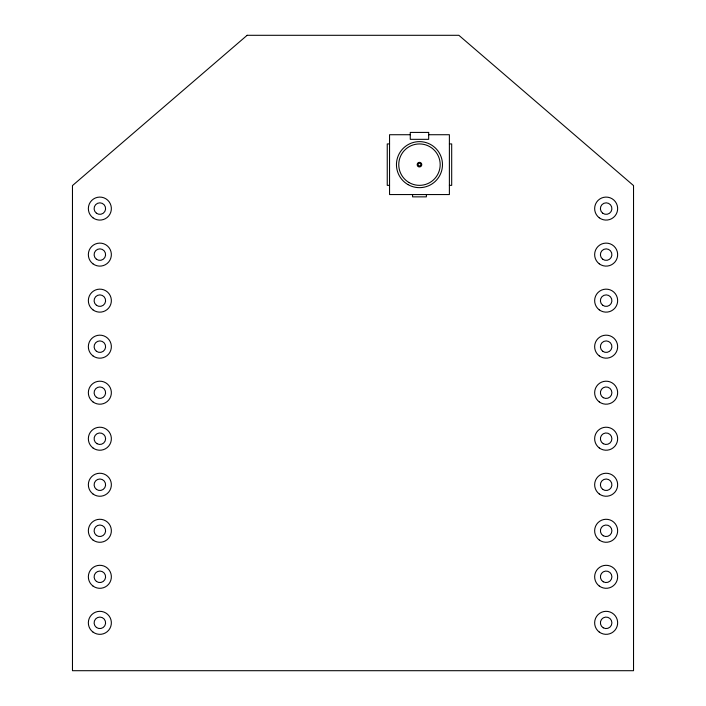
<?xml version="1.0" encoding="UTF-8"?>
<svg xmlns="http://www.w3.org/2000/svg" width="706" height="706" viewBox="0 0 706 706"><rect width="100%" height="100%" fill="white"/><g stroke="black" fill="none" stroke-linecap="round" stroke-linejoin="round"><path stroke-width="1.06" d="M410.265 134.722L389.553 134.722L389.553 194.556L449.387 194.556L449.387 134.722L428.674 134.722M389.553 143.927L387.25 143.927L387.25 185.351L389.553 185.351M449.387 143.927L451.69 143.927L451.69 185.351L449.387 185.351M426.38 194.556L426.38 196.859L412.569 196.859L412.569 194.556M247.135 35.3L72.471 185.581L72.471 670.7L633.529 670.7L633.529 185.581L458.865 35.3L247.135 35.3M428.674 132.419L410.265 132.419L410.265 139.329L428.674 139.329L428.674 132.419M409.118 182.58A20.712 20.712 0 0 0 440.182 164.639A20.712 20.712 0 0 0 409.118 146.707A20.712 20.712 0 0 0 409.118 182.58M407.962 184.575A23.016 23.016 0 0 0 442.485 164.639A23.016 23.016 0 0 0 407.962 144.712A23.016 23.016 0 0 0 407.962 184.575M418.323 166.634A2.303 2.303 0 0 0 421.773 164.639A2.303 2.303 0 0 0 418.323 162.645A2.303 2.303 0 0 0 418.323 166.634M418.782 165.839A1.377 1.377 0 0 0 420.855 164.639A1.377 1.377 0 0 0 418.782 163.448A1.377 1.377 0 0 0 418.782 165.839M599.27 217.81A11.508 11.508 0 0 0 617.573 209.938A11.508 11.508 0 0 0 601.6 198.024A11.508 11.508 0 0 0 599.27 217.81M602.703 213.203A5.754 5.754 0 0 0 611.864 209.267A5.754 5.754 0 0 0 603.877 203.302A5.754 5.754 0 0 0 602.703 213.203M599.27 263.841A11.508 11.508 0 0 0 617.573 255.96A11.508 11.508 0 0 0 601.6 244.047A11.508 11.508 0 0 0 599.27 263.841M602.703 259.226A5.754 5.754 0 0 0 611.864 255.29A5.754 5.754 0 0 0 603.877 249.333A5.754 5.754 0 0 0 602.703 259.226M599.27 309.863A11.508 11.508 0 0 0 617.573 301.991A11.508 11.508 0 0 0 601.6 290.078A11.508 11.508 0 0 0 599.27 309.863M602.703 305.257A5.754 5.754 0 0 0 611.864 301.321A5.754 5.754 0 0 0 603.877 295.355A5.754 5.754 0 0 0 602.703 305.257M599.27 355.895A11.508 11.508 0 0 0 617.573 348.014A11.508 11.508 0 0 0 601.6 336.1A11.508 11.508 0 0 0 599.27 355.895M602.703 351.279A5.754 5.754 0 0 0 611.864 347.343A5.754 5.754 0 0 0 603.877 341.386A5.754 5.754 0 0 0 602.703 351.279M599.27 401.917A11.508 11.508 0 0 0 617.573 394.045A11.508 11.508 0 0 0 601.6 382.131A11.508 11.508 0 0 0 599.27 401.917M603.268 397.681A5.754 5.754 0 0 0 611.899 392.695A5.754 5.754 0 0 0 603.268 387.718A5.754 5.754 0 0 0 603.268 397.681M599.27 447.948A11.508 11.508 0 0 0 617.573 440.067A11.508 11.508 0 0 0 601.6 428.154A11.508 11.508 0 0 0 599.27 447.948M603.268 443.703A5.754 5.754 0 0 0 611.899 438.726A5.754 5.754 0 0 0 603.268 433.74A5.754 5.754 0 0 0 603.268 443.703M599.27 493.971A11.508 11.508 0 0 0 617.573 486.099A11.508 11.508 0 0 0 601.6 474.185A11.508 11.508 0 0 0 599.27 493.971M602.703 489.364A5.754 5.754 0 0 0 611.864 485.428A5.754 5.754 0 0 0 603.877 479.471A5.754 5.754 0 0 0 602.703 489.364M599.27 540.002A11.508 11.508 0 0 0 617.573 532.13A11.508 11.508 0 0 0 601.6 520.207A11.508 11.508 0 0 0 599.27 540.002M603.268 535.757A5.754 5.754 0 0 0 611.899 530.78A5.754 5.754 0 0 0 603.268 525.793A5.754 5.754 0 0 0 603.268 535.757M599.27 586.024A11.508 11.508 0 0 0 617.573 578.152A11.508 11.508 0 0 0 601.6 566.238A11.508 11.508 0 0 0 599.27 586.024M603.268 581.788A5.754 5.754 0 0 0 611.899 576.802A5.754 5.754 0 0 0 603.268 571.825A5.754 5.754 0 0 0 603.268 581.788M599.27 632.055A11.508 11.508 0 0 0 617.573 624.183A11.508 11.508 0 0 0 601.6 612.261A11.508 11.508 0 0 0 599.27 632.055M603.268 627.81A5.754 5.754 0 0 0 611.899 622.833A5.754 5.754 0 0 0 603.268 617.847A5.754 5.754 0 0 0 603.268 627.81M92.971 632.055A11.508 11.508 0 0 0 111.283 624.183A11.508 11.508 0 0 0 95.301 612.261A11.508 11.508 0 0 0 92.971 632.055M96.413 627.44A5.754 5.754 0 0 0 105.565 623.504A5.754 5.754 0 0 0 97.578 617.547A5.754 5.754 0 0 0 96.413 627.44M92.971 586.024A11.508 11.508 0 0 0 111.283 578.152A11.508 11.508 0 0 0 95.301 566.238A11.508 11.508 0 0 0 92.971 586.024M96.413 581.417A5.754 5.754 0 0 0 105.565 577.482A5.754 5.754 0 0 0 97.578 571.525A5.754 5.754 0 0 0 96.413 581.417M92.971 540.002A11.508 11.508 0 0 0 111.283 532.13A11.508 11.508 0 0 0 95.301 520.207A11.508 11.508 0 0 0 92.971 540.002M96.413 535.386A5.754 5.754 0 0 0 105.565 531.45A5.754 5.754 0 0 0 97.578 525.493A5.754 5.754 0 0 0 96.413 535.386M92.971 493.971A11.508 11.508 0 0 0 111.283 486.099A11.508 11.508 0 0 0 95.301 474.185A11.508 11.508 0 0 0 92.971 493.971M96.413 489.364A5.754 5.754 0 0 0 105.565 485.428A5.754 5.754 0 0 0 97.578 479.471A5.754 5.754 0 0 0 96.413 489.364M92.971 447.948A11.508 11.508 0 0 0 111.283 440.067A11.508 11.508 0 0 0 95.301 428.154A11.508 11.508 0 0 0 92.971 447.948M96.978 443.703A5.754 5.754 0 0 0 105.609 438.726A5.754 5.754 0 0 0 96.978 433.74A5.754 5.754 0 0 0 96.978 443.703M92.971 401.917A11.508 11.508 0 0 0 111.283 394.045A11.508 11.508 0 0 0 95.301 382.131A11.508 11.508 0 0 0 92.971 401.917M96.413 397.31A5.754 5.754 0 0 0 105.565 393.374A5.754 5.754 0 0 0 97.578 387.417A5.754 5.754 0 0 0 96.413 397.31M92.971 355.895A11.508 11.508 0 0 0 111.283 348.014A11.508 11.508 0 0 0 95.301 336.1A11.508 11.508 0 0 0 92.971 355.895M96.413 351.279A5.754 5.754 0 0 0 105.565 347.343A5.754 5.754 0 0 0 97.578 341.386A5.754 5.754 0 0 0 96.413 351.279M92.971 309.863A11.508 11.508 0 0 0 111.283 301.991A11.508 11.508 0 0 0 95.301 290.078A11.508 11.508 0 0 0 92.971 309.863M96.413 305.257A5.754 5.754 0 0 0 105.565 301.321A5.754 5.754 0 0 0 97.578 295.355A5.754 5.754 0 0 0 96.413 305.257M92.971 263.841A11.508 11.508 0 0 0 111.283 255.96A11.508 11.508 0 0 0 95.301 244.047A11.508 11.508 0 0 0 92.971 263.841M96.413 259.226A5.754 5.754 0 0 0 105.565 255.29A5.754 5.754 0 0 0 97.578 249.333A5.754 5.754 0 0 0 96.413 259.226M92.971 217.81A11.508 11.508 0 0 0 111.283 209.938A11.508 11.508 0 0 0 95.301 198.024A11.508 11.508 0 0 0 92.971 217.81M96.413 213.203A5.754 5.754 0 0 0 105.565 209.267A5.754 5.754 0 0 0 97.578 203.302A5.754 5.754 0 0 0 96.413 213.203"/></g></svg>
